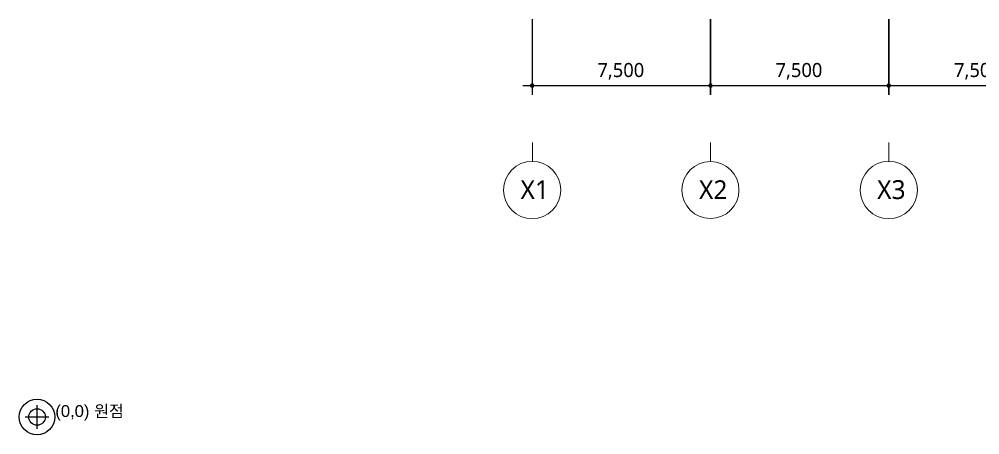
# Model space of a CAD drawing. Header units: millimetres. Extents: x -4048 to 127016, y -1911 to 106724.
# Drawn here: x -2417 to 38010, y -1911 to 15599 of the extents above; entities that cross this region are included whole.
import ezdxf

# ---------------------------------------------------------------- set-up
doc = ezdxf.new("R2010")
doc.units = ezdxf.units.MM
for name, color, linetype in [('PDF_문자', 7, 'Continuous'), ('PDF_솔리드 채우기', 7, 'Continuous'), ('PDF_형상', 7, 'Continuous')]:
    doc.layers.add(name, color=color, linetype=linetype)
doc.styles.add('PDF 맑은 고딕', font='malgun.ttf')
doc.styles.get("Standard").update_dxf_attribs({"font": 'arial.ttf'})

msp = doc.modelspace()

# ---------------------------------------------------------------- linework, layer by layer
at = {"color": 1}
for p, q in [((-1667, -1661), (-1667, -661)), ((-2167, -1161), (-1167, -1161))]:
    msp.add_line(p, q, dxfattribs=at)
for radius in [750, 350]:
    msp.add_circle((-1667, -1161), radius, dxfattribs=at)
at = {"layer": 'PDF_솔리드 채우기', "transparency": 33554559}
for points in [[(19101, 12873), (19070, 12796), (19179, 12796)], [(19070, 12796), (19101, 12733), (19179, 12796)], [(19179, 12905), (19101, 12873), (19179, 12796)], [(19101, 12733), (19179, 12702), (19179, 12796)], [(19241, 12873), (19179, 12905), (19179, 12796)], [(19272, 12796), (19241, 12873), (19179, 12796)], [(19179, 12702), (19241, 12733), (19179, 12796)], [(19241, 12733), (19272, 12796), (19179, 12796)], [(26613, 12873), (26582, 12796), (26676, 12796)], [(26613, 12873), (26582, 12796), (26676, 12796)], [(26582, 12796), (26613, 12733), (26676, 12796)], [(26582, 12796), (26613, 12733), (26676, 12796)], [(26676, 12905), (26613, 12873), (26676, 12796)], [(26676, 12905), (26613, 12873), (26676, 12796)], [(26613, 12733), (26676, 12702), (26676, 12796)], [(26613, 12733), (26676, 12702), (26676, 12796)], [(26753, 12873), (26676, 12905), (26676, 12796)], [(26753, 12873), (26676, 12905), (26676, 12796)], [(26769, 12796), (26753, 12873), (26676, 12796)], [(26769, 12796), (26753, 12873), (26676, 12796)], [(26676, 12702), (26753, 12733), (26676, 12796)], [(26753, 12733), (26769, 12796), (26676, 12796)], [(26676, 12702), (26753, 12733), (26676, 12796)], [(26753, 12733), (26769, 12796), (26676, 12796)], [(34110, 12873), (34079, 12796), (34188, 12796)], [(34110, 12873), (34079, 12796), (34188, 12796)], [(34079, 12796), (34110, 12733), (34188, 12796)], [(34079, 12796), (34110, 12733), (34188, 12796)], [(34188, 12905), (34110, 12873), (34188, 12796)], [(34188, 12905), (34110, 12873), (34188, 12796)], [(34110, 12733), (34188, 12702), (34188, 12796)], [(34110, 12733), (34188, 12702), (34188, 12796)], [(34250, 12873), (34188, 12905), (34188, 12796)], [(34250, 12873), (34188, 12905), (34188, 12796)], [(34281, 12796), (34250, 12873), (34188, 12796)], [(34281, 12796), (34250, 12873), (34188, 12796)], [(34188, 12702), (34250, 12733), (34188, 12796)], [(34250, 12733), (34281, 12796), (34188, 12796)], [(34188, 12702), (34250, 12733), (34188, 12796)], [(34250, 12733), (34281, 12796), (34188, 12796)]]:
    msp.add_solid(points, dxfattribs=at)
at = {"layer": 'PDF_형상', "lineweight": 25}
for points in [[(19178, 15599), (19178, 12411)], [(18773, 12800), (27078, 12800)], [(26270, 12800), (34574, 12800)], [(33781, 12800), (42086, 12800)]]:
    msp.add_lwpolyline(points, dxfattribs=at)
for points in [[(26674, 12411), (26674, 15599)], [(34186, 12411), (34186, 15599)]]:
    msp.add_lwpolyline(points, close=True, dxfattribs=at)
at = {"layer": 'PDF_형상', "lineweight": 5}
for points in [[(19179, 9592), (19179, 10401)], [(26676, 9592), (26676, 10401)], [(34188, 9592), (34188, 10401)]]:
    msp.add_lwpolyline(points, dxfattribs=at)
for centre, radius in [((19171, 8402), 1206), ((26672, 8400), 1201), ((34180, 8402), 1206)]:
    msp.add_circle(centre, radius, dxfattribs=at)

# ---------------------------------------------------------------- texts
at = {"color": 1}
msp.add_text('(0,0) 원점', height=500, dxfattribs=at).set_placement((-897, -1161))
at = {"layer": 'PDF_문자', "attachment_point": 4, "style": 'PDF 맑은 고딕'}
for s, insert, char_height in [('7,500', (21916, 13404), 592.5), ('7,500', (29413, 13404), 592.5), ('7,500', (36925, 13404), 592.5), ('X1', (18682, 8414), 793.7), ('X2', (26193, 8414), 793.7), ('X3', (33690, 8414), 793.7)]:
    msp.add_mtext(s, dxfattribs=dict(at, insert=insert, char_height=char_height))

doc.saveas('drawing.dxf')
